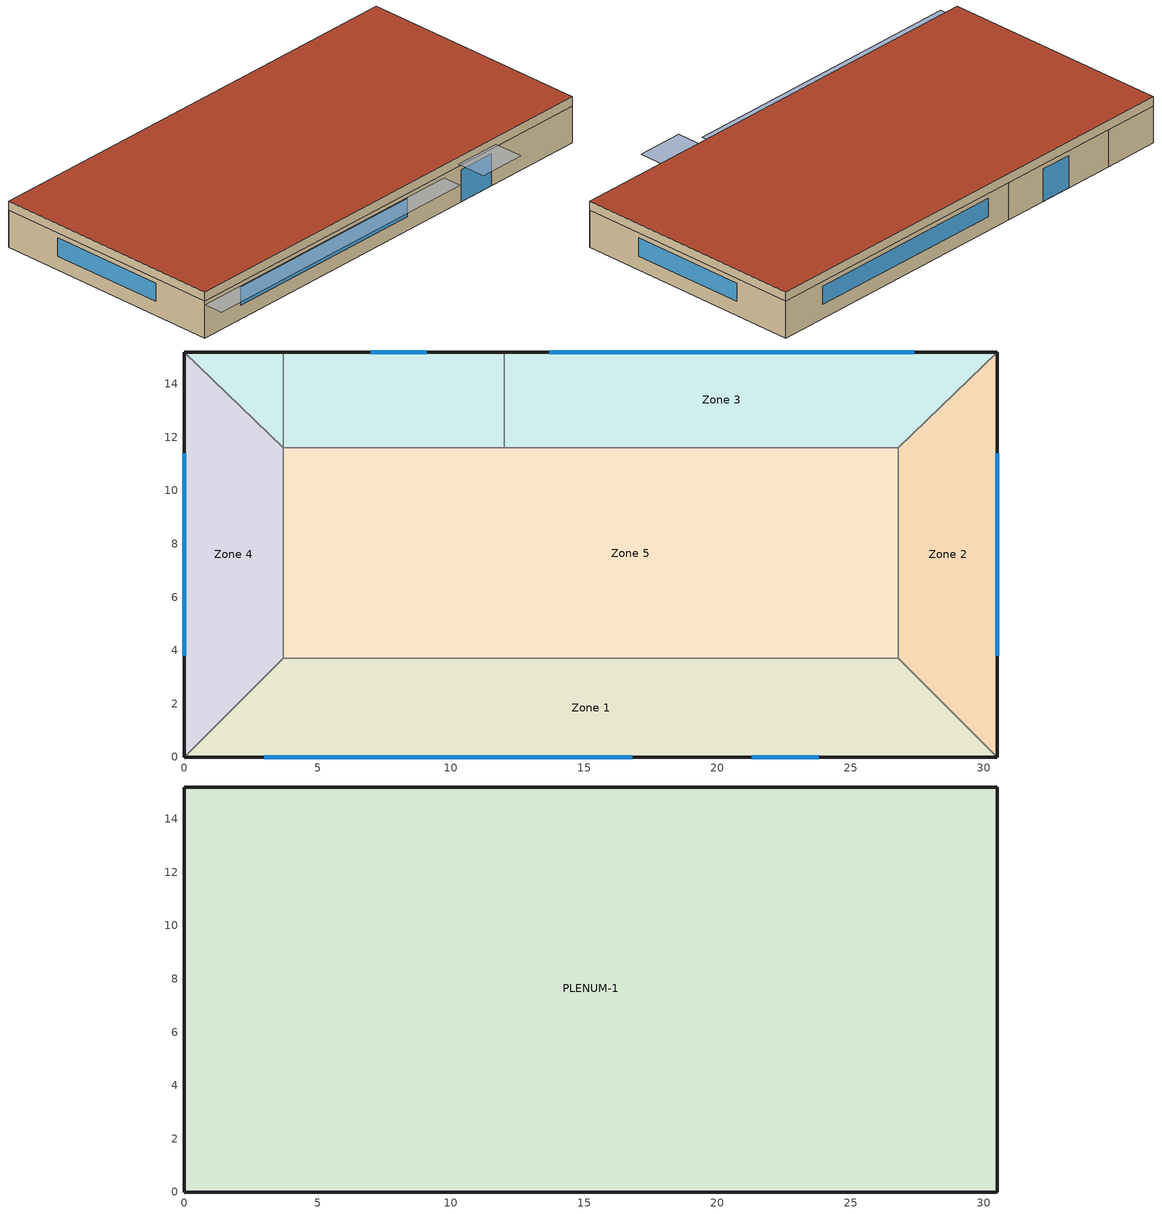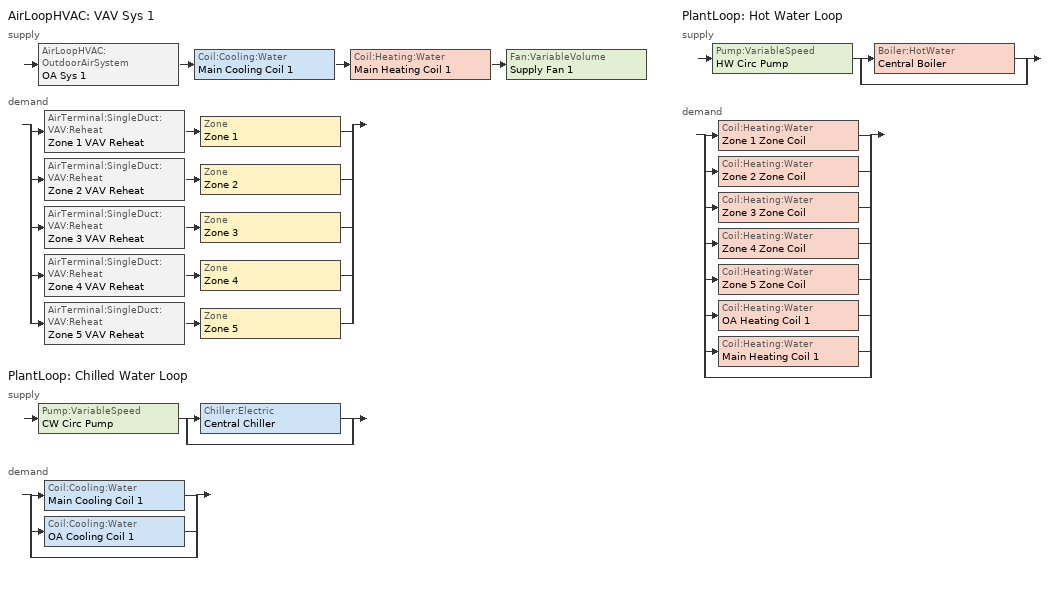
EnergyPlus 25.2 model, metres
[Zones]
Zone 3
 floor ground (FLOOR-SLAB-1): 3.7,15.2 3.7,11.6 0,15.2 z0; 12,11.6 3.7,11.6 3.7,15.2 12,15.2 z0; 26.8,11.6 12,11.6 12,15.2 30.5,15.2 z0
 wall outside (WALL-1): 30.5,15.2 12,15.2 3.7,15.2 0,15.2 z0:2.4
 wall to Zone 3 (AirBoundary): 12,11.6 12,15.2 12,11.6 z0:2.4
 wall to Zone 3 (INT-WALL-1): 3.7,15.2 3.7,11.6 3.7,15.2 z0:2.4
 wall to Zone 2 (INT-WALL-1): 26.8,11.6 30.5,15.2 z0:2.4
 wall to Zone 4 (INT-WALL-1): 0,15.2 3.7,11.6 z0:2.4
 wall to Zone 5 (INT-WALL-1): 3.7,11.6 12,11.6 26.8,11.6 z0:2.4
 window (Sgl Grey 3mm): 9.1,15.2 7,15.2 z0:2.1
 window (Dbl Clr 3mm/13mm Air): 27.4,15.2 13.7,15.2 z0.9:2.1
Zone 1
 floor ground (FLOOR-SLAB-1): 26.8,3.7 30.5,0 0,0 3.7,3.7 z0
 wall outside (WALL-1): 0,0 30.5,0 z0:2.4
 wall to Zone 2 (INT-WALL-1): 30.5,0 26.8,3.7 z0:2.4
 wall to Zone 4 (INT-WALL-1): 3.7,3.7 0,0 z0:2.4
 wall to Zone 5 (INT-WALL-1): 26.8,3.7 3.7,3.7 z0:2.4
 window (Sgl Grey 3mm): 21.3,0 23.8,0 z0:2.1
 window (Dbl Clr 3mm/13mm Air): 3,0 16.8,0 z0.9:2.1
Zone 2
 floor ground (FLOOR-SLAB-1): 26.8,11.6 30.5,15.2 30.5,0 26.8,3.7 z0
 wall outside (WALL-1): 30.5,0 30.5,15.2 z0:2.4
 wall to Zone 5 (INT-WALL-1): 26.8,11.6 26.8,3.7 z0:2.4
 window (Dbl Clr 3mm/13mm Air): 30.5,3.8 30.5,11.4 z0.9:2.1
Zone 4
 floor ground (FLOOR-SLAB-1): 3.7,3.7 0,0 0,15.2 3.7,11.6 z0
 wall outside (WALL-1): 0,15.2 0,0 z0:2.4
 wall to Zone 5 (INT-WALL-1): 3.7,3.7 3.7,11.6 z0:2.4
 window (Dbl Clr 3mm/13mm Air): 0,11.4 0,3.8 z0.9:2.1
Zone 5
 floor ground (FLOOR-SLAB-1): 26.8,11.6 26.8,3.7 6.7,3.7 6.7,11.6 z0; 6.7,11.6 6.7,3.7 3.7,3.7 3.7,11.6 z0
PLENUM-1
 floor to Zone 1 (CLNG-1): 26.8,3.7 30.5,0 0,0 3.7,3.7 z2.4
 floor to Zone 2 (CLNG-1): 26.8,11.6 30.5,15.2 30.5,0 26.8,3.7 z2.4
 floor to Zone 3 (CLNG-1): 3.7,11.6 0,15.2 3.7,15.2 z2.4; 12,11.6 3.7,11.6 3.7,15.2 12,15.2 z2.4; 26.8,11.6 12,11.6 12,15.2 30.5,15.2 z2.4
 floor to Zone 4 (CLNG-1): 3.7,3.7 0,0 0,15.2 3.7,11.6 z2.4
 floor to Zone 5 (CLNG-1): 26.8,11.6 26.8,3.7 3.7,3.7 3.7,11.6 z2.4
 wall outside (WALL-1): 30.5,15.2 0,15.2 0,0 30.5,0 30.5,15.2 z2.4:3
 roof outside (ROOF-1): 0,15.2 0,0 30.5,0 30.5,15.2 z3
shading: 0,-1.3 0,0 19.8,0 19.8,-1.3 z2.2; 21,-2 21,0 24.1,0 24.1,-2 z2.6
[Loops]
AirLoopHVAC 'VAV Sys 1'
 supply: AirLoopHVAC:OutdoorAirSystem 'OA Sys 1' > Coil:Cooling:Water 'Main Cooling Coil 1' > Coil:Heating:Water 'Main Heating Coil 1' > Fan:VariableVolume 'Supply Fan 1'
 demand: split
  | AirTerminal:SingleDuct:VAV:Reheat 'Zone 1 VAV Reheat' > Zone 'Zone 1'
  | AirTerminal:SingleDuct:VAV:Reheat 'Zone 2 VAV Reheat' > Zone 'Zone 2'
  | AirTerminal:SingleDuct:VAV:Reheat 'Zone 3 VAV Reheat' > Zone 'Zone 3'
  | AirTerminal:SingleDuct:VAV:Reheat 'Zone 4 VAV Reheat' > Zone 'Zone 4'
  | AirTerminal:SingleDuct:VAV:Reheat 'Zone 5 VAV Reheat' > Zone 'Zone 5'
PlantLoop 'Chilled Water Loop'
 supply: Pump:VariableSpeed 'CW Circ Pump' > split
  | Chiller:Electric 'Central Chiller'
  | bypass
 demand: split
  | Coil:Cooling:Water 'Main Cooling Coil 1'
  | Coil:Cooling:Water 'OA Cooling Coil 1'
  | bypass
PlantLoop 'Hot Water Loop'
 supply: Pump:VariableSpeed 'HW Circ Pump' > split
  | Boiler:HotWater 'Central Boiler'
  | bypass
 demand: split
  | Coil:Heating:Water 'Zone 1 Zone Coil'
  | Coil:Heating:Water 'Zone 2 Zone Coil'
  | Coil:Heating:Water 'Zone 3 Zone Coil'
  | Coil:Heating:Water 'Zone 4 Zone Coil'
  | Coil:Heating:Water 'Zone 5 Zone Coil'
  | Coil:Heating:Water 'OA Heating Coil 1'
  | Coil:Heating:Water 'Main Heating Coil 1'
  | bypass
[Building]
Building: Loads convergence tolerance value=0.04; Maximum number of warmup days=25; Minimum number of warmup days=6; North axis=30; Solar distribution=FullExterior; Temperature convergence tolerance value=0.4; Terrain=City
[Site:GroundTemperature:BuildingSurface]
20.03, 20.03, 20.13, 20.3, 20.43, 20.52, 20.62, 20.77, 20.78, 20.55, 20.44, 20.2
[Site:Location]
CHICAGO_IL_USA TMY2-94846: Elevation=190; Latitude=41.78; Longitude=-87.75; Time zone=-6
[SizingPeriod:DesignDay] Barometric pressure=99063; Day of month=21; Daylight saving time indicator=No; Humidity condition type=WetBulb; Rain indicator=No; Snow indicator=No; Solar model indicator=ASHRAEClearSky
Name | Daily dry bulb temperature range | Day type | Maximum dry bulb temperature | Month | Sky clearness | Wetbulb or dewpoint at maximum dry bulb | Wind direction | Wind speed
CHICAGO_IL_USA Annual Cooling 1% Design Conditions DB/MCWB | 10.7 | SummerDesignDay | 31.5 | 7 | 1 | 23 | 230 | 5.3
CHICAGO_IL_USA Annual Heating 99% Design Conditions DB | 0 | WinterDesignDay | -17.3 | 1 | 0 | -17.3 | 270 | 4.9
[Construction]
CLNG-1: MAT-CLNG-1
Dbl Clr 3mm/13mm Air: CLEAR 3MM, AIR 13MM, CLEAR 3MM
FLOOR-SLAB-1: CC03
INT-WALL-1: GP02, AL21, GP02
ROOF-1: RG01, BR01, IN46, WD01
Sgl Grey 3mm: GREY 3MM
WALL-1: WD01, PW03, IN02, GP01
[Construction:AirBoundary]
AirBoundary: 
[Material] Thermal absorptance=0.9
Name | Conductivity | Density | Roughness | Solar absorptance | Specific heat | Thickness | Visible absorptance
BR01 | 0.162 | 1121 | VeryRough | 0.7 | 1464 | 0.0095 | 0.7
CC03 | 1.31 | 2243 | MediumRough | 0.65 | 837 | 0.1016 | 0.65
GP01 | 0.16 | 801 | MediumSmooth | 0.75 | 837 | 0.0127 | 0.75
GP02 | 0.16 | 801 | MediumSmooth | 0.75 | 837 | 0.0159 | 0.75
IN02 | 0.043 | 10 | Rough | 0.75 | 837 | 0.0901 | 0.75
IN46 | 0.023 | 24 | VeryRough | 0.5 | 1590 | 0.0762 | 0.5
PW03 | 0.115 | 545 | MediumSmooth | 0.78 | 1213 | 0.0127 | 0.78
RG01 | 1.442 | 881 | Rough | 0.65 | 1674 | 0.0127 | 0.65
WD01 | 0.115 | 513 | MediumSmooth | 0.78 | 1381 | 0.0191 | 0.78
[Material:AirGap]
AL21: Thermal resistance=0.157
[Material:NoMass]
MAT-CLNG-1: Roughness=Rough; Solar absorptance=0.65; Thermal absorptance=0.65; Thermal resistance=0.652259; Visible absorptance=0.65
[WindowMaterial:Gas]
AIR 13MM: Gas type=Air; Thickness=0.0127
[WindowMaterial:Glazing] Back side infrared hemispherical emissivity=0.84; Conductivity=0.9; Front side infrared hemispherical emissivity=0.84; Infrared transmittance at normal incidence=0; Optical data type=SpectralAverage; Thickness=0.003
Name | Back side solar reflectance at normal incidence | Back side visible reflectance at normal incidence | Front side solar reflectance at normal incidence | Front side visible reflectance at normal incidence | Solar transmittance at normal incidence | Visible transmittance at normal incidence
CLEAR 3MM | 0.075 | 0.081 | 0.075 | 0.081 | 0.837 | 0.898
GREY 3MM | 0.061 | 0.061 | 0.061 | 0.061 | 0.626 | 0.611
[AirLoopHVAC]
VAV Sys 1: Design supply air flow rate=Autosize
[AirLoopHVAC:ReturnPlenum]
Return-Plenum-1: Zone=PLENUM-1
[AirTerminal:SingleDuct:VAV:Reheat] Availability schedule=ReheatCoilAvailSched; Constant minimum air flow fraction=0.3; Convergence tolerance=0.001; Damper heating action=Normal; Maximum air flow rate=Autosize; Maximum flow fraction during reheat=Autosize; Maximum flow per zone floor area during reheat=Autosize; Maximum hot water or steam flow rate=Autosize; Minimum hot water or steam flow rate=0; Zone minimum air flow input method=Constant
Name | Reheat coil
Zone 1 VAV Reheat | Zone 1 Zone Coil
Zone 2 VAV Reheat | Zone 2 Zone Coil
Zone 3 VAV Reheat | Zone 3 Zone Coil
Zone 4 VAV Reheat | Zone 4 Zone Coil
Zone 5 VAV Reheat | Zone 5 Zone Coil
[AvailabilityManager:LowTemperatureTurnOff]
CW Low Temp Limit: Applicability schedule=CoolingPumpAvailSched; Temperature=2
[AvailabilityManager:Scheduled]
VAV Sys 1 Avail: Schedule=FanAvailSched
[Boiler:HotWater]
Central Boiler: Boiler flow mode=LeavingSetpointModulated; Design water flow rate=Autosize; Efficiency curve temperature evaluation variable=LeavingBoiler; Fuel type=NaturalGas; Maximum part load ratio=1.2; Minimum part load ratio=0; Nominal capacity=Autosize; Nominal thermal efficiency=0.8; Normalized boiler efficiency curve=BoilerEfficiency; Optimum part load ratio=1; Water outlet upper temperature limit=100
[Chiller:Electric]
Central Chiller: Chilled water outlet temperature lower limit=5; Chiller flow mode=LeavingSetpointModulated; Condenser type=AirCooled; Design chilled water flow rate=Autosize; Design chilled water outlet temperature=6.67; Design condenser fluid flow rate=Autosize; Design condenser inlet temperature=35; Maximum part load ratio=1; Minimum part load ratio=0; Nominal capacity=Autosize; Nominal cop=3.2; Optimum part load ratio=0.65; Temperature rise coefficient=2.778; Coefficient 1 of capacity ratio curve=0.9949; Coefficient 1 of full load ratio curve=0.03303; Coefficient 1 of power ratio curve=2.333; Coefficient 2 of capacity ratio curve=-0.045954; Coefficient 2 of full load ratio curve=0.6852; Coefficient 2 of power ratio curve=-1.975; Coefficient 3 of capacity ratio curve=-0.0013543; Coefficient 3 of full load ratio curve=0.2818; Coefficient 3 of power ratio curve=0.6121
[Coil:Cooling:Water] Availability schedule=CoolingCoilAvailSched; Design air flow rate=Autosize; Design inlet air humidity ratio=Autosize; Design inlet air temperature=Autosize; Design inlet water temperature=Autosize; Design outlet air humidity ratio=Autosize; Design outlet air temperature=Autosize; Design water flow rate=Autosize; Design water temperature difference=4; Heat exchanger configuration=CrossFlow; Type of analysis=SimpleAnalysis
Main Cooling Coil 1; OA Cooling Coil 1
[Coil:Heating:Water] Design water temperature difference=11; Maximum water flow rate=Autosize; Performance input method=UFactorTimesAreaAndDesignWaterFlowRate; Rated capacity=Autosize; Rated inlet air temperature=16.6; Rated inlet water temperature=82.2; Rated outlet air temperature=32.2; Rated outlet water temperature=71.1; U factor times area value=Autosize
Name | Availability schedule
Main Heating Coil 1; Zone 1 Zone Coil; Zone 2 Zone Coil; Zone 3 Zone Coil; Zone 4 Zone Coil; Zone 5 Zone Coil | ReheatCoilAvailSched
OA Heating Coil 1 | CoolingCoilAvailSched
[Controller:MechanicalVentilation]
Controller Mechanical Ventilation 1: Availability schedule=Min OA Sched; Demand controlled ventilation=Yes; System outdoor air method=ZoneSum; Zone or zonelist name 1=Zone 1; Design specification outdoor air object name 1=SZ DSOA Zone 1; Zone or zonelist name 2=Zone 2; Design specification outdoor air object name 2=SZ DSOA Zone 2; Zone or zonelist name 3=Zone 3; Design specification outdoor air object name 3=SZ DSOA Zone 3; Zone or zonelist name 4=Zone 4; Design specification outdoor air object name 4=SZ DSOA Zone 4; Zone or zonelist name 5=Zone 5; Design specification outdoor air object name 5=SZ DSOA Zone 5 List
[Controller:OutdoorAir]
OA Controller 1: Economizer control action type=ModulateFlow; Economizer control type=NoEconomizer; Economizer maximum limit dry bulb temperature=19; Economizer minimum limit dry bulb temperature=4.6; Lockout type=NoLockout; Maximum outdoor air flow rate=Autosize; Mechanical ventilation controller=Controller Mechanical Ventilation 1; Minimum limit type=FixedMinimum; Minimum outdoor air flow rate=0
[Controller:WaterCoil] Actuator variable=Flow; Control variable=Temperature; Controller convergence tolerance=0.002; Maximum actuated flow=Autosize; Minimum actuated flow=0
Name | Action
Central Cooling Coil Controller 1; OA CC Controller 1 | Reverse
Central Heating Coil Controller 1; OA HC Controller 1 | Normal
[DesignSpecification:OutdoorAir] Outdoor air flow per zone=0; Outdoor air flow per zone floor area=0.000305; Outdoor air method=Sum
Name | Outdoor air flow per person
SZ DSOA Zone 1; SZ DSOA Zone 2; SZ DSOA Zone 3; SZ DSOA Zone 4; SZ DSOA Zone 5 Office | 0.00236
SZ DSOA Zone 5 Conference | 0.00436
[DesignSpecification:OutdoorAir:SpaceList]
SZ DSOA Zone 5 List: Space design specification outdoor air object name 1=SZ DSOA Zone 5 Office; Space name 1=Space 5 Office; Space design specification outdoor air object name 2=SZ DSOA Zone 5 Conference; Space name 2=Space 5 Conference
[EnergyManagementSystem:OutputVariable] Type of data in variable=Averaged; Units=deg; Update frequency=ZoneTimestep
Name | Ems variable
EMS Space Wetbulb Globe Temperature | test_space_WBGT
EMS Zone Wetbulb Globe Temperature | test_WBGT
[EnergyManagementSystem:Program]
testProgram: Set dummy = 1
[EnergyManagementSystem:ProgramCallingManager]
test calling point: EndOfZoneTimestepBeforeZoneReporting; testProgram
[EnergyManagementSystem:Sensor]
Name | Output variable or output meter index key | Output variable or output meter
test_WBGT | ZONE 5 | Zone Wetbulb Globe Temperature
test_space_WBGT | Space 5 Office | Space Wetbulb Globe Temperature
[Fan:VariableVolume]
Supply Fan 1: Availability schedule=FanAvailSched; Fan power coefficient 1=0.350712; Fan power coefficient 2=0.308505; Fan power coefficient 3=-0.541374; Fan power coefficient 4=0.871988; Fan power coefficient 5=0; Fan power minimum flow fraction=0.25; Fan power minimum flow rate input method=Fraction; Fan total efficiency=0.7; Maximum flow rate=Autosize; Motor efficiency=0.9; Motor in airstream fraction=1; Pressure rise=600
[Fan:ZoneExhaust]
Zone 5 Exhaust Fan: End use subcategory=General; Fan total efficiency=0.6; Maximum flow rate=0.02; Pressure rise=100; System availability manager coupling mode=Coupled
[Lights] End use subcategory=GeneralLights; Fraction radiant=0.59; Fraction replaceable=0; Fraction visible=0.2; Return air fraction=0.2; Schedule=LIGHTS-1
Name | Design level calculation method | Watts per floor area | Zone or zonelist or space or spacelist | Lighting level
Space 3 Open Office 1 Lights | Watts/Area | 10.76 | Space 3 Open Office 1
Space 3 Open Office 2 Lights | Watts/Area | 10.76 | Space 3 Open Office 2
Space 3 Storage Lights | Watts/Area | 5 | Space 3 Storage
Zone 1 Lights | LightingLevel |  | Zone 1 | 1584
Zone 2 Lights | LightingLevel |  | Zone 2 | 684
Zone 4 Lights | LightingLevel |  | Zone 4 | 684
Zone 5 Lights | LightingLevel |  | Zone 5 | 2964
[People] Activity level schedule=ActSchd; Fraction radiant=0.3; Number of people calculation method=People; Number of people schedule=OCCUPY-1
Name | Number of people | Zone or zonelist or space or spacelist
Zone 1 People | 11 | Zone 1
Zone 2 People | 5 | Zone 2
Zone 3 People | 11 | Zone 3
Zone 4 People | 5 | Zone 4
Zone 5 People | 20 | Zone 5
[PlantEquipmentList]
Cooling Plant: Central Chiller, Chiller:Electric
heating plant: Central Boiler, Boiler:HotWater
[PlantEquipmentOperation:CoolingLoad]
Central Chiller Only: Load range 1 lower limit=0; Load range 1 upper limit=900000; Range 1 equipment list=Cooling Plant
[PlantEquipmentOperation:HeatingLoad]
Central Boiler Only: Load range 1 lower limit=0; Load range 1 upper limit=1000000; Range 1 equipment list=heating plant
[PlantEquipmentOperationSchemes] Control scheme 1 schedule=PlantOnSched
Name | Control scheme 1
CW Loop Operation | Central Chiller Only
Hot Loop Operation | Central Boiler Only
[PlantLoop] Fluid type=Water; Load distribution scheme=SequentialLoad; Maximum loop flow rate=Autosize; Minimum loop flow rate=0
Name | Maximum loop temperature | Minimum loop temperature | Plant equipment operation scheme
Chilled Water Loop | 98 | 1 | CW Loop Operation
Hot Water Loop | 100 | 10 | Hot Loop Operation
[Pump:VariableSpeed] Design maximum flow rate=Autosize; Design minimum flow rate=0; Design power consumption=Autosize; Design pump head=179352; Fraction of motor inefficiencies to fluid stream=0; Motor efficiency=0.9; Pump control type=Intermittent; Coefficient 1 of the part load performance curve=0; Coefficient 2 of the part load performance curve=1; Coefficient 3 of the part load performance curve=0; Coefficient 4 of the part load performance curve=0
Name | Pump flow rate schedule
CW Circ Pump | CoolingPumpAvailSched
HW Circ Pump
[SetpointManager:MixedAir]
Mixed Air Temp Manager 1: Control variable=Temperature; Setpoint node or nodelist=Main Branch SetPoint Node List
[SetpointManager:Scheduled] Control variable=Temperature
Name | Schedule | Setpoint node or nodelist
Central Boiler Setpoint Manager | HW Loop Temp Schedule | Central Boiler Outlet Node
Central Chiller Setpoint Manager | CW Loop Temp Schedule | Central Chiller Outlet Node
Chilled Water Loop Setpoint Manager | CW Loop Temp Schedule | CW Supply Outlet Node
Hot Water Loop Setpoint Manager | HW Loop Temp Schedule | HW Supply Outlet Node
OA Air Temp Manager 1 | OA Cooling Supply Air Temp Sch | OA Mixing Box 1 Inlet Node
OA Air Temp Manager 2 | OA Heating Supply Air Temp Sch | OA Heating Coil 1 Air Outlet Node
Supply Air Temp Manager 1 | Seasonal Reset Supply Air Temp Sch | VAV Sys 1 Outlet Node
[Sizing:Plant]
Name | Design loop exit temperature | Loop design temperature difference | Loop type
Hot Water Loop | 82 | 11 | Heating
Chilled Water Loop | 7 | 4 | Cooling
[Sizing:System]
VAV Sys 1: 100 outdoor air in cooling=No; 100 outdoor air in heating=No; Central cooling capacity control method=VAV; Central cooling design supply air humidity ratio=0.008; Central cooling design supply air temperature=12.8; Central heating design supply air humidity ratio=0.008; Central heating design supply air temperature=16.7; Central heating maximum system air flow ratio=0.3; Cooling design capacity=Autosize; Cooling design capacity method=CoolingDesignCapacity; Cooling supply air flow rate=0; Cooling supply air flow rate method=DesignDay; Design outdoor air flow rate=Autosize; Heating design capacity=Autosize; Heating design capacity method=HeatingDesignCapacity; Heating supply air flow rate=0; Heating supply air flow rate method=DesignDay; Precool design humidity ratio=0.008; Precool design temperature=11; Preheat design humidity ratio=0.008; Preheat design temperature=4.5; Type of load to size on=Sensible; Type of zone sum to use=NonCoincident; Zone maximum outdoor air fraction=1
[Sizing:Zone] Account for dedicated outdoor air system=No; Cooling design air flow method=DesignDayWithLimit; Dedicated outdoor air high setpoint temperature for design=Autosize; Dedicated outdoor air low setpoint temperature for design=Autosize; Dedicated outdoor air system control strategy=NeutralSupplyAir; Heating design air flow method=DesignDay; Zone cooling design supply air humidity ratio=0.009; Zone cooling design supply air temperature=14; Zone cooling design supply air temperature input method=SupplyAirTemperature; Zone cooling sizing factor=0; Zone heating design supply air humidity ratio=0.004; Zone heating design supply air temperature=50; Zone heating design supply air temperature input method=SupplyAirTemperature; Zone heating sizing factor=0
Name | Design specification outdoor air object
Zone 1 | SZ DSOA Zone 1
Zone 2 | SZ DSOA Zone 2
Zone 3 | SZ DSOA Zone 3
Zone 4 | SZ DSOA Zone 4
Zone 5 | SZ DSOA Zone 5 List
[Space] Ceiling height=Autocalculate; Volume=Autocalculate
Name | Zone | Space type | Tag 1 | Tag 2
Space 1 | Zone 1 | Office | Std 62.1 Office Space | Std 90.1 Office-Open Plan
Space 2 | Zone 2 | Reception | Std 62.1 Reception areas | Std 90.1 Lobby
Space 3 Open Office 1; Space 3 Open Office 2 | Zone 3 | Office | Std 62.1 Office Space | Std 90.1 Office-Open Plan
Space 3 Storage | Zone 3 | Storage | Std 62.1 Storage | Std 90.1 Storage
Space 4 | Zone 4 | Office | Std 62.1 Office Space | Std 90.1 Office-Open Plan
Space 5 Conference | Zone 5 | Conference | Std 62.1 Conference/meeting | Std 90.1 Conference/Meeting/Multipurpose
Space 5 Office | Zone 5 | Office | Std 62.1 Office Space | Std 90.1 Office-Open Plan
[SpaceHVAC:EquipmentConnections]
Name | Space
SpaceHVAC:EquipmentConnections 1 | Space 5 Office
SpaceHVAC:EquipmentConnections 2 | Space 5 Conference
SpaceHVAC:EquipmentConnections 3 | Zone 5-Remainder
[SpaceHVAC:ZoneEquipmentMixer]
Zone 5 Exhaust Fan Mixer: Zone=Zone 5; Space fraction method=DesignCoolingLoad; Space fraction 1=Autosize; Space name 1=Space 5 Conference
[SpaceHVAC:ZoneEquipmentSplitter]
Zone 5 ATU Space Splitter: Zone=Zone 5; Control space=Space 5 Office; Space fraction method=DesignCoolingLoad; Space fraction 1=Autosize; Space name 1=Space 5 Office; Space fraction 2=Autosize; Space name 2=Space 5 Conference; Space fraction 3=Autosize; Space name 3=Zone 5-Remainder; Thermostat control method=SingleSpace; Zone equipment=Zone 5 ATU
[SpaceHVAC:ZoneReturnMixer]
Zone 5 Return Mixer: Zone=Zone 5; Space name 1=Space 5 Office; Space name 2=Space 5 Conference; Space name 3=Zone 5-Remainder
[ThermostatSetpoint:DualSetpoint]
DualSetPoint: Cooling setpoint temperature schedule=Clg-SetP-Sch; Heating setpoint temperature schedule=Htg-SetP-Sch
[ThermostatSetpoint:SingleCooling]
CoolingSetpoint: Setpoint temperature schedule=Clg-SetP-Sch
[ThermostatSetpoint:SingleHeating]
HeatingSetpoint: Setpoint temperature schedule=Htg-SetP-Sch
[Zone] Multiplier=1; Type=1
Name | Ceiling height | Part of total floor area | Volume
PLENUM-1 | 0.6096 | No | 283.2
Zone 1; Zone 3 | 2.4384 |  | 239.247
Zone 2; Zone 4 | 2.4384 |  | 103.311
Zone 5 | 2.4384 |  | 447.683
[ZoneControl:Thermostat] Control 1=CoolingSetPoint; Control 2=HeatingSetpoint; Control 3=DualSetPoint; Control type schedule=Zone Control Type Sched
Name | Zone or zonelist
Zone 1 Control | Zone 1
Zone 2 Control | Zone 2
Zone 3 Control | Zone 3
Zone 4 Control | Zone 4
Zone 5 Control | Zone 5
[Zone equipment]
Zone 1: Zone 1 VAV Reheat
Zone 2: Zone 2 VAV Reheat
Zone 3: Zone 3 VAV Reheat
Zone 4: Zone 4 VAV Reheat
Zone 5: Zone 5 VAV Reheat, ZONE 5 EXHAUST FAN
[ZoneInfiltration:DesignFlowRate] Constant term coefficient=0; Design flow rate calculation method=Flow/Zone; Schedule=INFIL-SCH; Temperature term coefficient=0; Velocity squared term coefficient=0; Velocity term coefficient=0.2237
Name | Design flow rate | Zone or zonelist or space or spacelist
Zone 1 Infil 1 | 0.032 | Zone 1
Zone 2 Infil 1 | 0.014 | Zone 2
Zone 3 Infil | 0.032 | Zone 3
Zone 4 Infil | 0.014 | Zone 4
Zone 5 Infil | 0.062 | Zone 5
[Curve:Quadratic]
BoilerEfficiency: Maximum value of x=1; Minimum value of x=0; Coefficient1 constant=1; Coefficient2 x=0; Coefficient3 x 2=0
[Schedule:Compact]
ActSchd: Through: 12/31, For: AllDays, Until: 24:00, 117.24
CW Loop Temp Schedule: Through: 12/31, For: AllDays, Until: 24:00, 7.22
Clg-SetP-Sch: Through: 12/31, For: SummerDesignDay, Until: 24:00, 23.9, For: WinterDesignDay, Until: 24:00, 29.4, For: WeekDays, Until: 6:00, 29.4, Until: 20:00, 23.9, Until: 24:00, 29.4, For: WeekEnds Holiday, Until: 24:00, 29.4, For: AllOtherDays, Until: 24:00, 29.4
CoolingCoilAvailSched: Through: 12/31, For: WeekDays, Until: 6:00, 0, Until: 20:00, 1, Until: 24:00, 0, For: SummerDesignDay WinterDesignDay, Until: 24:00, 1, For: AllOtherDays, Until: 24:00, 0
CoolingPumpAvailSched; PlantOnSched: Through: 12/31, For: AllDays, Until: 24:00, 1
FanAvailSched; ReheatCoilAvailSched: Through: 3/31, For: AllDays, Until: 24:00, 1, Through: 9/30, For: WeekDays, Until: 6:00, 0, Until: 20:00, 1, Until: 24:00, 0, For: SummerDesignDay WinterDesignDay, Until: 24:00, 1, For: AllOtherDays, Until: 24:00, 0, Through: 12/31, For: AllDays, Until: 24:00, 1
HW Loop Temp Schedule: Through: 12/31, For: AllDays, Until: 24:00, 82
Htg-SetP-Sch: Through: 12/31, For: SummerDesignDay, Until: 24:00, 16.7, For: WinterDesignDay, Until: 24:00, 22.2, For: WeekDays, Until: 6:00, 16.7, Until: 20:00, 22.2, Until: 24:00, 16.7, For: WeekEnds Holiday, Until: 24:00, 16.7, For: AllOtherDays, Until: 24:00, 16.7
INFIL-SCH: Through: 3/31, For: AllDays, Until: 24:00, 1, Through: 10/31, For: AllDays, Until: 24:00, 0, Through: 12/31, For: AllDays, Until: 24:00, 1
LIGHTS-1: Through: 12/31, For: WeekDays SummerDesignDay CustomDay1 CustomDay2, Until: 8:00, 0.05, Until: 9:00, 0.9, Until: 10:00, 0.95, Until: 11:00, 1, Until: 12:00, 0.95, Until: 13:00, 0.8, Until: 14:00, 0.9, Until: 18:00, 1, Until: 19:00, 0.6, Until: 21:00, 0.2, Until: 24:00, 0.05, For: Weekends WinterDesignDay Holiday, Until: 24:00, 0.05
Min OA Sched: Through: 12/31, For: Weekdays, Until: 6:00, 0.02, Until: 20:00, 1, Until: 24:00, 0.02, For: AllOtherDays, Until: 24:00, 0.02
OA Cooling Supply Air Temp Sch: Through: 12/31, For: AllDays, Until: 24:00, 11.5
OA Heating Supply Air Temp Sch: Through: 12/31, For: AllDays, Until: 24:00, 4.5
OCCUPY-1: Through: 12/31, For: WeekDays SummerDesignDay CustomDay1 CustomDay2, Until: 8:00, 0, Until: 11:00, 1, Until: 12:00, 0.8, Until: 13:00, 0.4, Until: 14:00, 0.8, Until: 18:00, 1, Until: 19:00, 0.5, Until: 24:00, 0, For: Weekends WinterDesignDay Holiday, Until: 24:00, 0
Seasonal Reset Supply Air Temp Sch: Through: 3/31, For: AllDays, Until: 24:00, 16, Through: 9/30, For: AllDays, Until: 24:00, 13, Through: 12/31, For: AllDays, Until: 24:00, 16
Zone Control Type Sched: Through: 12/31, For: SummerDesignDay, Until: 24:00, 2, For: WinterDesignDay, Until: 24:00, 1, For: AllOtherDays, Until: 24:00, 4
